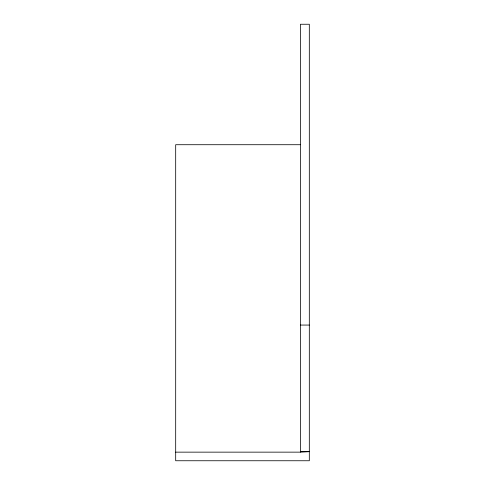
<?xml version="1.0" encoding="UTF-8"?>
<svg xmlns="http://www.w3.org/2000/svg" width="485" height="485" viewBox="0 0 485 485"><rect width="100%" height="100%" fill="white"/><g stroke="black" fill="none" stroke-linecap="round" stroke-linejoin="round"><path stroke-width="0.73" d="M175.685 452.147L300.403 452.147L309.315 451.656L300.403 451.656M300.403 144.718L175.685 144.718L175.685 460.75L309.315 460.75L309.315 24.25L300.403 24.25L300.403 452.147M300.403 325.065L309.315 325.065"/></g></svg>
